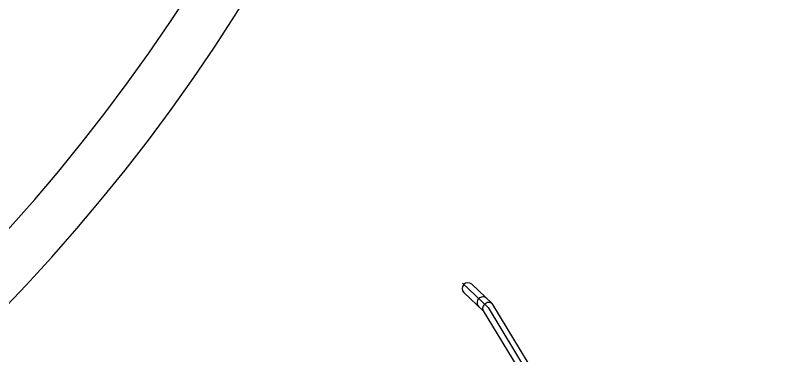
# Model space of a CAD drawing. Header units: millimetres. Extents: x 1145859089 to 1147511753, y -1047484727 to -1047247487.
# Drawn here: x 1146329403 to 1146331693, y -1047436067 to -1047435065 of the extents above; entities that cross this region are included whole.
import ezdxf
from ezdxf.xclip import XClip

# ---------------------------------------------------------------- set-up
doc = ezdxf.new("R2010")
doc.units = ezdxf.units.MM
doc.header["$LTSCALE"] = 100
doc.header["$MEASUREMENT"] = 0
doc.header["$XCLIPFRAME"] = 2
doc.linetypes.add('CENTERX2', pattern=[4, 2.5, -0.5, 0.5, -0.5])
doc.linetypes.add('단지배치도$0$CENTER', pattern=[31, 30, -0.5, 0, -0.5])
doc.layers.get('0').update_dxf_attribs({"linetype": 'CONTINUOUS'})
for name, color, linetype in [('L-지중매입', 3, 'CENTERX2'), ('XREF', 135, 'CONTINUOUS'), ('단지배치도$0$W240910', 135, 'CONTINUOUS')]:
    doc.layers.add(name, color=color, linetype=linetype)

# ---------------------------------------------------------------- blocks, each defined once
blk = doc.blocks.new('단지배치도$0$zw$9902')
at = {"layer": '단지배치도$0$W240910', "linetype": '단지배치도$0$CENTER'}
for p, q in [((62046.5, -64484.8), (62121.8, -64556.6)), ((62121.8, -64556.6), (62310.5, -64866.2))]:
    blk.add_line(p, q, dxfattribs=at)
at = {"layer": '단지배치도$0$W240910', "linetype": 'ByBlock', "ltscale": 20}
for p, q in [((62074.1, -64487.7), (62134, -64544.8)), ((62050.6, -64512.3), (62108.4, -64567.4)), ((62135.9, -64547.2), (62134, -64544.8)), ((62325, -64857.4), (62135.9, -64547.2)), ((62107.6, -64566), (62296, -64875.1))]:
    blk.add_line(p, q, dxfattribs=at)
at = {"layer": '단지배치도$0$W240910'}
for radius, start in [(5249.4, 201.4083), (5399.4, 202.1016)]:
    blk.add_arc((56819.2, -60799), radius, start, 356.7121, dxfattribs=at)
at = {"layer": '단지배치도$0$W240910', "linetype": 'ByBlock', "ltscale": 20}
blk.add_arc((62062.4, -64500), 17, 46.3647, 226.3647, dxfattribs=at)
for points, knots in [([(62094, -64530.2), (62091, -64533.4), (62087.4, -64542.4), (62091.4, -64551.2), (62094.4, -64554.1)], [0, 0, 0, 0, 13.196875, 25.824969, 25.824969, 25.824969, 25.824969]), ([(62117.9, -64529.5), (62114.8, -64526.5), (62105.9, -64523), (62097.1, -64527), (62094, -64530.2)], [0, 0, 0, 0, 12.628093, 25.824969, 25.824969, 25.824969, 25.824969]), ([(62111.4, -64546.8), (62108.4, -64549.8), (62104.6, -64556.5), (62106.3, -64563.7), (62107.6, -64566)], [0, 0, 0, 0, 12.781271, 20.745186, 20.745186, 20.745186, 20.745186])]:
    blk.add_open_spline(points, degree=3, knots=knots, dxfattribs=at)
for points in [[(62123.3, -64541.3), (62119, -64541.6), (62114.6, -64543.8), (62111.4, -64546.8)], [(62134, -64544.8), (62131.3, -64542.2), (62127.1, -64541), (62123.3, -64541.3)]]:
    blk.add_open_spline(points, degree=3, dxfattribs=at)
blk = doc.blocks.new('단지배치도')
blk.add_blockref('단지배치도$0$zw$9902', (141034.2, 142437.2))

msp = doc.modelspace()

# ---------------------------------------------------------------- linework, layer by layer
at = {"layer": 'L-지중매입', "ltscale": 2}
msp.add_arc((1146292364.149594, -1047402174.186541, 0), 45716.750817, 303.4822833292, 333.0437788935, dxfattribs=at)

# ---------------------------------------------------------------- block references
at = {"layer": 'XREF'}
ref = msp.add_blockref('단지배치도', (1146127639.433663, -1047513806.462535), dxfattribs=at)
XClip(ref).set_block_clipping_path([(72982.4064819524, 34919.7593965298), (360382.4067475507, 255319.7593436697)])

doc.saveas('drawing.dxf')
